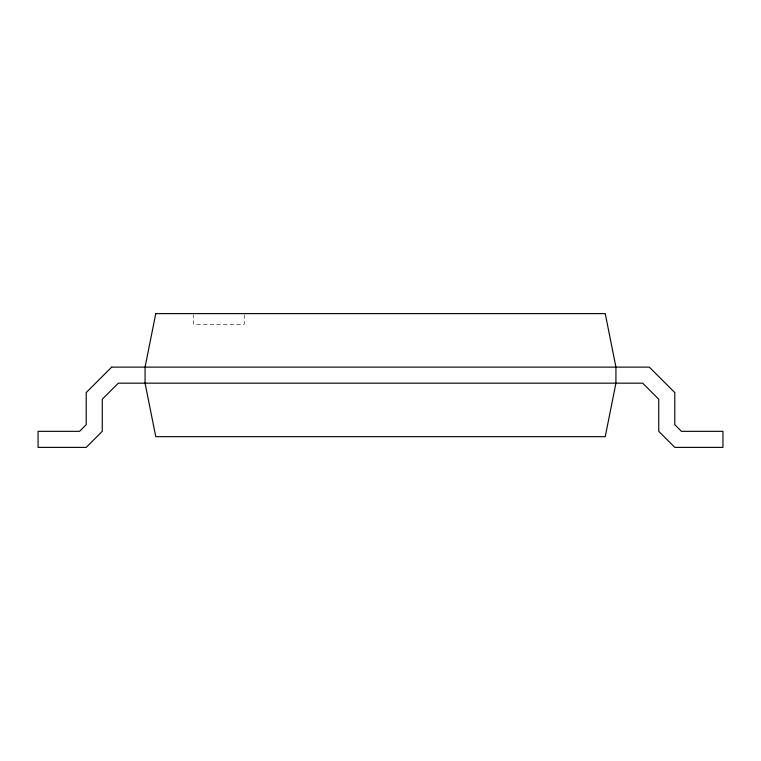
<?xml version="1.0" encoding="UTF-8"?>
<svg xmlns="http://www.w3.org/2000/svg" width="761" height="761" viewBox="0 0 761 761"><rect width="100%" height="100%" fill="white"/><g stroke="black" fill="none" stroke-linecap="round" stroke-linejoin="round"><path stroke-width="0.57" stroke-dasharray="3.81 2.85" d="M244.262 314.807L244.262 324.319L193.703 324.319L193.703 314.807"/><path stroke-width="1.14" d="M155.767 313.618L145.066 367.125L145.066 383.173L155.767 436.681L605.233 436.681L615.934 383.173L615.934 367.125L605.233 313.618L155.767 313.618M111.667 367.125L86.212 392.581L86.212 424.686L79.563 431.335L38.05 431.335L38.05 447.382L86.212 447.382L102.259 431.335L102.259 399.23L118.316 383.173L642.684 383.173L658.741 399.23L658.741 431.335L674.788 447.382L722.95 447.382L722.95 431.335L681.437 431.335L674.788 424.686L674.798 392.581L649.333 367.125L111.667 367.125"/></g></svg>
